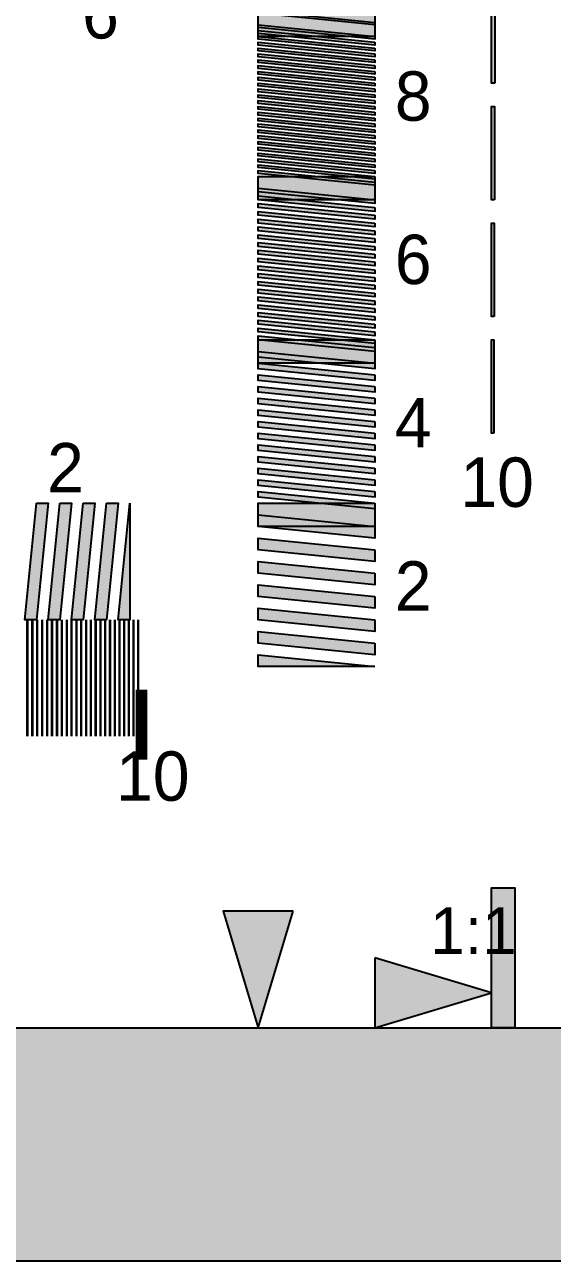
# Model space of a CAD drawing. Header units: millimetres. Extents: x 0 to 1582, y 0 to 984.
# Drawn here: x 1031.1 to 1211.9, y 24.3 to 448.3 of the extents above; entities that cross this region are included whole.
import ezdxf

# ---------------------------------------------------------------- set-up
doc = ezdxf.new("R2010")
doc.units = ezdxf.units.MM
for name, color, linetype in [('CENTER', 7, 'Continuous'), ('FRAME', 7, 'Continuous'), ('LABELS', 7, 'Continuous'), ('PERIPHERY', 7, 'Continuous')]:
    doc.layers.add(name, color=color, linetype=linetype)

msp = doc.modelspace()

# ---------------------------------------------------------------- hatches: boundary and pattern name
at = {"layer": 'CENTER', "true_color": 0x000000}
h = msp.add_hatch(color=7, dxfattribs=at)
h.dxf.hatch_style = 1
h.paths.add_polyline_path([(1192.28, 428.25), (1191.12, 428.25), (1191.12, 460.25), (1192.28, 460.25), (1192.28, 428.25)])
h = msp.add_hatch(color=7, dxfattribs=at)
h.dxf.hatch_style = 1
h.paths.add_polyline_path([(1192.12, 388.25), (1191.12, 388.25), (1191.12, 420.25), (1192.12, 420.25), (1192.12, 388.25)])
h = msp.add_hatch(color=7, dxfattribs=at)
h.dxf.hatch_style = 1
h.paths.add_polyline_path([(1192, 348.25), (1191.12, 348.25), (1191.12, 380.25), (1192, 380.25), (1192, 348.25)])
h = msp.add_hatch(color=7, dxfattribs=at)
h.dxf.hatch_style = 1
h.paths.add_polyline_path([(1191.92, 308.25), (1191.12, 308.25), (1191.12, 340.25), (1191.92, 340.25), (1191.92, 308.25)])
at = {"layer": 'FRAME', "true_color": 0x000000}
h = msp.add_hatch(color=7, dxfattribs=at)
h.dxf.hatch_style = 1
h.paths.add_polyline_path([(1199.12, 104.25), (1191.12, 104.25), (1191.12, 152.25), (1199.12, 152.25), (1199.12, 104.25)])
h = msp.add_hatch(color=7, dxfattribs=at)
h.dxf.hatch_style = 1
h.paths.add_polyline_path([(1123.12, 144.25), (1099.12, 144.25), (1111.12, 104.25), (1123.12, 144.25)])
h = msp.add_hatch(color=7, dxfattribs=at)
h.dxf.hatch_style = 1
h.paths.add_polyline_path([(1151.12, 128.25), (1151.12, 104.25), (1191.12, 116.25), (1151.12, 128.25)])
h = msp.add_hatch(color=7, dxfattribs=at)
h.dxf.hatch_style = 1
h.paths.add_polyline_path([(0, 104.25), (1582.24, 104.25), (1582.24, 24.25), (0, 24.25), (0, 104.25)])
at = {"layer": 'PERIPHERY', "true_color": 0x000000}
h = msp.add_hatch(color=7, dxfattribs=at)
h.dxf.hatch_style = 1
h.paths.add_polyline_path([(1151.12, 449.05), (1151.12, 448.25), (1111.12, 452.25), (1111.12, 453.05), (1151.12, 449.05)])
h = msp.add_hatch(color=7, dxfattribs=at)
h.dxf.hatch_style = 1
h.paths.add_polyline_path([(1151.12, 452.25), (1151.12, 444.25), (1111.12, 444.25), (1111.12, 452.25), (1151.12, 452.25)])
h = msp.add_hatch(color=7, dxfattribs=at)
h.dxf.hatch_style = 1
h.paths.add_polyline_path([(1151.12, 444.25), (1151.12, 443.25), (1111.12, 447.25), (1111.12, 448.25), (1151.12, 444.25)])
h = msp.add_hatch(color=7, dxfattribs=at)
h.dxf.hatch_style = 1
h.paths.add_polyline_path([(1151.12, 442.25), (1151.12, 441.25), (1111.12, 445.25), (1111.12, 446.25), (1151.12, 442.25)])
h = msp.add_hatch(color=7, dxfattribs=at)
h.dxf.hatch_style = 1
h.paths.add_polyline_path([(1151.12, 440.25), (1151.12, 439.25), (1111.12, 443.25), (1111.12, 444.25), (1151.12, 440.25)])
h = msp.add_hatch(color=7, dxfattribs=at)
h.dxf.hatch_style = 1
h.paths.add_polyline_path([(1151.12, 438.25), (1151.12, 437.25), (1111.12, 441.25), (1111.12, 442.25), (1151.12, 438.25)])
h = msp.add_hatch(color=7, dxfattribs=at)
h.dxf.hatch_style = 1
h.paths.add_polyline_path([(1151.12, 436.25), (1151.12, 435.25), (1111.12, 439.25), (1111.12, 440.25), (1151.12, 436.25)])
h = msp.add_hatch(color=7, dxfattribs=at)
h.dxf.hatch_style = 1
h.paths.add_polyline_path([(1151.12, 434.25), (1151.12, 433.25), (1111.12, 437.25), (1111.12, 438.25), (1151.12, 434.25)])
h = msp.add_hatch(color=7, dxfattribs=at)
h.dxf.hatch_style = 1
h.paths.add_polyline_path([(1151.12, 432.25), (1151.12, 431.25), (1111.12, 435.25), (1111.12, 436.25), (1151.12, 432.25)])
h = msp.add_hatch(color=7, dxfattribs=at)
h.dxf.hatch_style = 1
h.paths.add_polyline_path([(1151.12, 430.25), (1151.12, 429.25), (1111.12, 433.25), (1111.12, 434.25), (1151.12, 430.25)])
h = msp.add_hatch(color=7, dxfattribs=at)
h.dxf.hatch_style = 1
h.paths.add_polyline_path([(1151.12, 428.25), (1151.12, 427.25), (1111.12, 431.25), (1111.12, 432.25), (1151.12, 428.25)])
h = msp.add_hatch(color=7, dxfattribs=at)
h.dxf.hatch_style = 1
h.paths.add_polyline_path([(1151.12, 426.25), (1151.12, 425.25), (1111.12, 429.25), (1111.12, 430.25), (1151.12, 426.25)])
h = msp.add_hatch(color=7, dxfattribs=at)
h.dxf.hatch_style = 1
h.paths.add_polyline_path([(1151.12, 424.25), (1151.12, 423.25), (1111.12, 427.25), (1111.12, 428.25), (1151.12, 424.25)])
h = msp.add_hatch(color=7, dxfattribs=at)
h.dxf.hatch_style = 1
h.paths.add_polyline_path([(1151.12, 422.25), (1151.12, 421.25), (1111.12, 425.25), (1111.12, 426.25), (1151.12, 422.25)])
h = msp.add_hatch(color=7, dxfattribs=at)
h.dxf.hatch_style = 1
h.paths.add_polyline_path([(1151.12, 420.25), (1151.12, 419.25), (1111.12, 423.25), (1111.12, 424.25), (1151.12, 420.25)])
h = msp.add_hatch(color=7, dxfattribs=at)
h.dxf.hatch_style = 1
h.paths.add_polyline_path([(1151.12, 418.25), (1151.12, 417.25), (1111.12, 421.25), (1111.12, 422.25), (1151.12, 418.25)])
h = msp.add_hatch(color=7, dxfattribs=at)
h.dxf.hatch_style = 1
h.paths.add_polyline_path([(1151.12, 416.25), (1151.12, 415.25), (1111.12, 419.25), (1111.12, 420.25), (1151.12, 416.25)])
h = msp.add_hatch(color=7, dxfattribs=at)
h.dxf.hatch_style = 1
h.paths.add_polyline_path([(1151.12, 414.25), (1151.12, 413.25), (1111.12, 417.25), (1111.12, 418.25), (1151.12, 414.25)])
h = msp.add_hatch(color=7, dxfattribs=at)
h.dxf.hatch_style = 1
h.paths.add_polyline_path([(1151.12, 412.25), (1151.12, 411.25), (1111.12, 415.25), (1111.12, 416.25), (1151.12, 412.25)])
h = msp.add_hatch(color=7, dxfattribs=at)
h.dxf.hatch_style = 1
h.paths.add_polyline_path([(1151.12, 410.25), (1151.12, 409.25), (1111.12, 413.25), (1111.12, 414.25), (1151.12, 410.25)])
h = msp.add_hatch(color=7, dxfattribs=at)
h.dxf.hatch_style = 1
h.paths.add_polyline_path([(1151.12, 408.25), (1151.12, 407.25), (1111.12, 411.25), (1111.12, 412.25), (1151.12, 408.25)])
h = msp.add_hatch(color=7, dxfattribs=at)
h.dxf.hatch_style = 1
h.paths.add_polyline_path([(1151.12, 406.25), (1151.12, 405.25), (1111.12, 409.25), (1111.12, 410.25), (1151.12, 406.25)])
h = msp.add_hatch(color=7, dxfattribs=at)
h.dxf.hatch_style = 1
h.paths.add_polyline_path([(1151.12, 404.25), (1151.12, 403.25), (1111.12, 407.25), (1111.12, 408.25), (1151.12, 404.25)])
h = msp.add_hatch(color=7, dxfattribs=at)
h.dxf.hatch_style = 1
h.paths.add_polyline_path([(1151.12, 402.25), (1151.12, 401.25), (1111.12, 405.25), (1111.12, 406.25), (1151.12, 402.25)])
h = msp.add_hatch(color=7, dxfattribs=at)
h.dxf.hatch_style = 1
h.paths.add_polyline_path([(1151.12, 400.25), (1151.12, 399.25), (1111.12, 403.25), (1111.12, 404.25), (1151.12, 400.25)])
h = msp.add_hatch(color=7, dxfattribs=at)
h.dxf.hatch_style = 1
h.paths.add_polyline_path([(1151.12, 398.25), (1151.12, 397.25), (1111.12, 401.25), (1111.12, 402.25), (1151.12, 398.25)])
h = msp.add_hatch(color=7, dxfattribs=at)
h.dxf.hatch_style = 1
h.paths.add_polyline_path([(1151.12, 396.25), (1151.12, 395.25), (1111.12, 399.25), (1111.12, 400.25), (1151.12, 396.25)])
h = msp.add_hatch(color=7, dxfattribs=at)
h.dxf.hatch_style = 1
h.paths.add_polyline_path([(1151.12, 394.25), (1151.12, 393.25), (1111.12, 397.25), (1111.12, 398.25), (1151.12, 394.25)])
h = msp.add_hatch(color=7, dxfattribs=at)
h.dxf.hatch_style = 1
h.paths.add_polyline_path([(1151.12, 396.25), (1151.12, 388.25), (1111.12, 388.25), (1111.12, 396.25), (1151.12, 396.25)])
h = msp.add_hatch(color=7, dxfattribs=at)
h.dxf.hatch_style = 1
h.paths.add_polyline_path([(1151.12, 388.25), (1151.12, 386.92), (1111.12, 390.92), (1111.12, 392.25), (1151.12, 388.25)])
h = msp.add_hatch(color=7, dxfattribs=at)
h.dxf.hatch_style = 1
h.paths.add_polyline_path([(1151.12, 385.58), (1151.12, 384.25), (1111.12, 388.25), (1111.12, 389.58), (1151.12, 385.58)])
h = msp.add_hatch(color=7, dxfattribs=at)
h.dxf.hatch_style = 1
h.paths.add_polyline_path([(1151.12, 382.92), (1151.12, 381.58), (1111.12, 385.58), (1111.12, 386.92), (1151.12, 382.92)])
h = msp.add_hatch(color=7, dxfattribs=at)
h.dxf.hatch_style = 1
h.paths.add_polyline_path([(1151.12, 380.25), (1151.12, 378.92), (1111.12, 382.92), (1111.12, 384.25), (1151.12, 380.25)])
h = msp.add_hatch(color=7, dxfattribs=at)
h.dxf.hatch_style = 1
h.paths.add_polyline_path([(1151.12, 377.59), (1151.12, 376.25), (1111.12, 380.25), (1111.12, 381.58), (1151.12, 377.59)])
h = msp.add_hatch(color=7, dxfattribs=at)
h.dxf.hatch_style = 1
h.paths.add_polyline_path([(1151.12, 374.92), (1151.12, 373.58), (1111.12, 377.59), (1111.12, 378.92), (1151.12, 374.92)])
h = msp.add_hatch(color=7, dxfattribs=at)
h.dxf.hatch_style = 1
h.paths.add_polyline_path([(1151.12, 372.25), (1151.12, 370.92), (1111.12, 374.92), (1111.12, 376.25), (1151.12, 372.25)])
h = msp.add_hatch(color=7, dxfattribs=at)
h.dxf.hatch_style = 1
h.paths.add_polyline_path([(1151.12, 369.59), (1151.12, 368.25), (1111.12, 372.25), (1111.12, 373.59), (1151.12, 369.59)])
h = msp.add_hatch(color=7, dxfattribs=at)
h.dxf.hatch_style = 1
h.paths.add_polyline_path([(1151.12, 366.92), (1151.12, 365.59), (1111.12, 369.59), (1111.12, 370.92), (1151.12, 366.92)])
h = msp.add_hatch(color=7, dxfattribs=at)
h.dxf.hatch_style = 1
h.paths.add_polyline_path([(1151.12, 364.25), (1151.12, 362.92), (1111.12, 366.92), (1111.12, 368.25), (1151.12, 364.25)])
h = msp.add_hatch(color=7, dxfattribs=at)
h.dxf.hatch_style = 1
h.paths.add_polyline_path([(1151.12, 361.59), (1151.12, 360.25), (1111.12, 364.25), (1111.12, 365.59), (1151.12, 361.59)])
h = msp.add_hatch(color=7, dxfattribs=at)
h.dxf.hatch_style = 1
h.paths.add_polyline_path([(1151.12, 358.92), (1151.12, 357.59), (1111.12, 361.59), (1111.12, 362.92), (1151.12, 358.92)])
h = msp.add_hatch(color=7, dxfattribs=at)
h.dxf.hatch_style = 1
h.paths.add_polyline_path([(1151.12, 356.25), (1151.12, 354.92), (1111.12, 358.92), (1111.12, 360.25), (1151.12, 356.25)])
h = msp.add_hatch(color=7, dxfattribs=at)
h.dxf.hatch_style = 1
h.paths.add_polyline_path([(1151.12, 353.59), (1151.12, 352.25), (1111.12, 356.25), (1111.12, 357.59), (1151.12, 353.59)])
h = msp.add_hatch(color=7, dxfattribs=at)
h.dxf.hatch_style = 1
h.paths.add_polyline_path([(1151.12, 350.92), (1151.12, 349.59), (1111.12, 353.59), (1111.12, 354.92), (1151.12, 350.92)])
h = msp.add_hatch(color=7, dxfattribs=at)
h.dxf.hatch_style = 1
h.paths.add_polyline_path([(1151.12, 348.25), (1151.12, 346.92), (1111.12, 350.92), (1111.12, 352.25), (1151.12, 348.25)])
h = msp.add_hatch(color=7, dxfattribs=at)
h.dxf.hatch_style = 1
h.paths.add_polyline_path([(1151.12, 345.59), (1151.12, 344.25), (1111.12, 348.26), (1111.12, 349.59), (1151.12, 345.59)])
h = msp.add_hatch(color=7, dxfattribs=at)
h.dxf.hatch_style = 1
h.paths.add_polyline_path([(1151.12, 342.92), (1151.12, 341.59), (1111.12, 345.59), (1111.12, 346.92), (1151.12, 342.92)])
h = msp.add_hatch(color=7, dxfattribs=at)
h.dxf.hatch_style = 1
h.paths.add_polyline_path([(1151.12, 340.25), (1151.12, 338.92), (1111.12, 342.92), (1111.12, 344.25), (1151.12, 340.25)])
h = msp.add_hatch(color=7, dxfattribs=at)
h.dxf.hatch_style = 1
h.paths.add_polyline_path([(1151.12, 337.59), (1151.12, 336.26), (1111.12, 340.26), (1111.12, 341.59), (1151.12, 337.59)])
h = msp.add_hatch(color=7, dxfattribs=at)
h.dxf.hatch_style = 1
h.paths.add_polyline_path([(1151.12, 340.25), (1151.12, 332.25), (1111.12, 332.25), (1111.12, 340.25), (1151.12, 340.25)])
h = msp.add_hatch(color=7, dxfattribs=at)
h.dxf.hatch_style = 1
h.paths.add_polyline_path([(1151.12, 332.25), (1151.12, 330.25), (1111.12, 334.25), (1111.12, 336.25), (1151.12, 332.25)])
h = msp.add_hatch(color=7, dxfattribs=at)
h.dxf.hatch_style = 1
h.paths.add_polyline_path([(1151.12, 328.25), (1151.12, 326.25), (1111.12, 330.25), (1111.12, 332.25), (1151.12, 328.25)])
h = msp.add_hatch(color=7, dxfattribs=at)
h.dxf.hatch_style = 1
h.paths.add_polyline_path([(1151.12, 324.25), (1151.12, 322.25), (1111.12, 326.25), (1111.12, 328.25), (1151.12, 324.25)])
h = msp.add_hatch(color=7, dxfattribs=at)
h.dxf.hatch_style = 1
h.paths.add_polyline_path([(1151.12, 320.25), (1151.12, 318.25), (1111.12, 322.25), (1111.12, 324.25), (1151.12, 320.25)])
h = msp.add_hatch(color=7, dxfattribs=at)
h.dxf.hatch_style = 1
h.paths.add_polyline_path([(1151.12, 316.25), (1151.12, 314.25), (1111.12, 318.25), (1111.12, 320.25), (1151.12, 316.25)])
h = msp.add_hatch(color=7, dxfattribs=at)
h.dxf.hatch_style = 1
h.paths.add_polyline_path([(1151.12, 312.25), (1151.12, 310.25), (1111.12, 314.25), (1111.12, 316.25), (1151.12, 312.25)])
h = msp.add_hatch(color=7, dxfattribs=at)
h.dxf.hatch_style = 1
h.paths.add_polyline_path([(1151.12, 308.25), (1151.12, 306.25), (1111.12, 310.25), (1111.12, 312.25), (1151.12, 308.25)])
h = msp.add_hatch(color=7, dxfattribs=at)
h.dxf.hatch_style = 1
h.paths.add_polyline_path([(1151.12, 304.25), (1151.12, 302.25), (1111.12, 306.25), (1111.12, 308.25), (1151.12, 304.25)])
h = msp.add_hatch(color=7, dxfattribs=at)
h.dxf.hatch_style = 1
h.paths.add_polyline_path([(1151.12, 300.25), (1151.12, 298.25), (1111.12, 302.25), (1111.12, 304.25), (1151.12, 300.25)])
h = msp.add_hatch(color=7, dxfattribs=at)
h.dxf.hatch_style = 1
h.paths.add_polyline_path([(1151.12, 296.25), (1151.12, 294.25), (1111.12, 298.25), (1111.12, 300.25), (1151.12, 296.25)])
h = msp.add_hatch(color=7, dxfattribs=at)
h.dxf.hatch_style = 1
h.paths.add_polyline_path([(1151.12, 292.25), (1151.12, 290.25), (1111.12, 294.25), (1111.12, 296.25), (1151.12, 292.25)])
h = msp.add_hatch(color=7, dxfattribs=at)
h.dxf.hatch_style = 1
h.paths.add_polyline_path([(1151.12, 288.25), (1151.12, 286.25), (1111.12, 290.25), (1111.12, 292.25), (1151.12, 288.25)])
h = msp.add_hatch(color=7, dxfattribs=at)
h.dxf.hatch_style = 1
h.paths.add_polyline_path([(1035.12, 284.25), (1039.12, 284.25), (1035.12, 244.25), (1031.12, 244.25), (1035.12, 284.25)])
h = msp.add_hatch(color=7, dxfattribs=at)
h.dxf.hatch_style = 1
h.paths.add_polyline_path([(1043.12, 284.25), (1047.12, 284.25), (1043.12, 244.25), (1039.12, 244.25), (1043.12, 284.25)])
h = msp.add_hatch(color=7, dxfattribs=at)
h.dxf.hatch_style = 1
h.paths.add_polyline_path([(1051.12, 284.25), (1055.12, 284.25), (1051.12, 244.25), (1047.12, 244.25), (1051.12, 284.25)])
h = msp.add_hatch(color=7, dxfattribs=at)
h.dxf.hatch_style = 1
h.paths.add_polyline_path([(1059.12, 284.25), (1063.12, 284.25), (1059.12, 244.25), (1055.12, 244.25), (1059.12, 284.25)])
h = msp.add_hatch(color=7, dxfattribs=at)
h.dxf.hatch_style = 1
h.paths.add_polyline_path([(1067.12, 284.25), (1067.12, 244.25), (1063.12, 244.25), (1067.12, 284.25)])
h = msp.add_hatch(color=7, dxfattribs=at)
h.dxf.hatch_style = 1
h.paths.add_polyline_path([(1151.12, 284.25), (1151.12, 282.25), (1111.12, 286.25), (1111.12, 288.25), (1151.12, 284.25)])
h = msp.add_hatch(color=7, dxfattribs=at)
h.dxf.hatch_style = 1
h.paths.add_polyline_path([(1151.12, 284.25), (1151.12, 276.25), (1111.12, 276.25), (1111.12, 284.25), (1151.12, 284.25)])
h = msp.add_hatch(color=7, dxfattribs=at)
h.dxf.hatch_style = 1
h.paths.add_polyline_path([(1151.12, 276.25), (1151.12, 272.25), (1111.12, 276.25), (1111.12, 280.25), (1151.12, 276.25)])
h = msp.add_hatch(color=7, dxfattribs=at)
h.dxf.hatch_style = 1
h.paths.add_polyline_path([(1151.12, 268.25), (1151.12, 264.25), (1111.12, 268.25), (1111.12, 272.25), (1151.12, 268.25)])
h = msp.add_hatch(color=7, dxfattribs=at)
h.dxf.hatch_style = 1
h.paths.add_polyline_path([(1151.12, 260.25), (1151.12, 256.25), (1111.12, 260.25), (1111.12, 264.25), (1151.12, 260.25)])
h = msp.add_hatch(color=7, dxfattribs=at)
h.dxf.hatch_style = 1
h.paths.add_polyline_path([(1151.12, 252.25), (1151.12, 248.25), (1111.12, 252.25), (1111.12, 256.25), (1151.12, 252.25)])
h = msp.add_hatch(color=7, dxfattribs=at)
h.dxf.hatch_style = 1
h.paths.add_polyline_path([(1151.12, 244.25), (1151.12, 240.25), (1111.12, 244.25), (1111.12, 248.25), (1151.12, 244.25)])
h = msp.add_hatch(color=7, dxfattribs=at)
h.dxf.hatch_style = 1
h.paths.add_polyline_path([(1151.12, 236.25), (1151.12, 232.25), (1111.12, 236.25), (1111.12, 240.25), (1151.12, 236.25)])
h = msp.add_hatch(color=7, dxfattribs=at)
h.dxf.hatch_style = 1
h.paths.add_polyline_path([(1151.12, 228.25), (1111.12, 228.25), (1111.12, 232.25), (1151.12, 228.25)])

# ---------------------------------------------------------------- linework, layer by layer
at = {"layer": 'CENTER', "color": 250}
for points in [[(1192.28, 428.25), (1191.12, 428.25), (1191.12, 460.25), (1192.28, 460.25), (1192.28, 428.25)], [(1192.12, 388.25), (1191.12, 388.25), (1191.12, 420.25), (1192.12, 420.25), (1192.12, 388.25)], [(1192, 348.25), (1191.12, 348.25), (1191.12, 380.25), (1192, 380.25), (1192, 348.25)], [(1191.92, 308.25), (1191.12, 308.25), (1191.12, 340.25), (1191.92, 340.25), (1191.92, 308.25)]]:
    msp.add_lwpolyline(points, close=True, dxfattribs=at)
at = {"layer": 'CENTER', "color": 250, "true_color": 0x000000}
for points in [[(1192.28, 428.25), (1192.28, 460.25), (1191.12, 460.25)], [(1191.12, 460.25), (1191.12, 428.25), (1192.28, 428.25)], [(1192.12, 388.25), (1192.12, 420.25), (1191.12, 420.25)], [(1191.12, 420.25), (1191.12, 388.25), (1192.12, 388.25)], [(1192, 348.25), (1192, 380.25), (1191.12, 380.25)], [(1191.12, 380.25), (1191.12, 348.25), (1192, 348.25)], [(1191.92, 308.25), (1191.92, 340.25), (1191.12, 340.25)], [(1191.12, 340.25), (1191.12, 308.25), (1191.92, 308.25)]]:
    msp.add_solid(points, dxfattribs=at)
at = {"layer": 'FRAME', "color": 250}
for points in [[(1199.12, 104.25), (1191.12, 104.25), (1191.12, 152.25), (1199.12, 152.25), (1199.12, 104.25)], [(1123.12, 144.25), (1099.12, 144.25), (1111.12, 104.25), (1123.12, 144.25)], [(1151.12, 128.25), (1151.12, 104.25), (1191.12, 116.25), (1151.12, 128.25)], [(0, 104.25), (1582.24, 104.25), (1582.24, 24.25), (0, 24.25), (0, 104.25)]]:
    msp.add_lwpolyline(points, close=True, dxfattribs=at)
at = {"layer": 'FRAME', "color": 250, "true_color": 0x000000}
for points in [[(1199.12, 104.25), (1199.12, 152.25), (1191.12, 152.25)], [(1191.12, 152.25), (1191.12, 104.25), (1199.12, 104.25)], [(1123.12, 144.25), (1099.12, 144.25), (1111.12, 104.25)], [(1151.12, 128.25), (1151.12, 104.25), (1191.12, 116.25)], [(0, 104.25), (0, 24.25), (1582.24, 24.25)], [(1582.24, 24.25), (1582.24, 104.25), (0, 104.25)]]:
    msp.add_solid(points, dxfattribs=at)
at = {"layer": 'PERIPHERY', "color": 250}
for points in [[(1151.12, 449.05), (1151.12, 448.25), (1111.12, 452.25), (1111.12, 453.05), (1151.12, 449.05)], [(1151.12, 452.25), (1151.12, 444.25), (1111.12, 444.25), (1111.12, 452.25), (1151.12, 452.25)], [(1151.12, 444.25), (1151.12, 443.25), (1111.12, 447.25), (1111.12, 448.25), (1151.12, 444.25)], [(1151.12, 442.25), (1151.12, 441.25), (1111.12, 445.25), (1111.12, 446.25), (1151.12, 442.25)], [(1151.12, 440.25), (1151.12, 439.25), (1111.12, 443.25), (1111.12, 444.25), (1151.12, 440.25)], [(1151.12, 438.25), (1151.12, 437.25), (1111.12, 441.25), (1111.12, 442.25), (1151.12, 438.25)], [(1151.12, 436.25), (1151.12, 435.25), (1111.12, 439.25), (1111.12, 440.25), (1151.12, 436.25)], [(1151.12, 434.25), (1151.12, 433.25), (1111.12, 437.25), (1111.12, 438.25), (1151.12, 434.25)], [(1151.12, 432.25), (1151.12, 431.25), (1111.12, 435.25), (1111.12, 436.25), (1151.12, 432.25)], [(1151.12, 430.25), (1151.12, 429.25), (1111.12, 433.25), (1111.12, 434.25), (1151.12, 430.25)], [(1151.12, 428.25), (1151.12, 427.25), (1111.12, 431.25), (1111.12, 432.25), (1151.12, 428.25)], [(1151.12, 426.25), (1151.12, 425.25), (1111.12, 429.25), (1111.12, 430.25), (1151.12, 426.25)], [(1151.12, 424.25), (1151.12, 423.25), (1111.12, 427.25), (1111.12, 428.25), (1151.12, 424.25)], [(1151.12, 422.25), (1151.12, 421.25), (1111.12, 425.25), (1111.12, 426.25), (1151.12, 422.25)], [(1151.12, 420.25), (1151.12, 419.25), (1111.12, 423.25), (1111.12, 424.25), (1151.12, 420.25)], [(1151.12, 418.25), (1151.12, 417.25), (1111.12, 421.25), (1111.12, 422.25), (1151.12, 418.25)], [(1151.12, 416.25), (1151.12, 415.25), (1111.12, 419.25), (1111.12, 420.25), (1151.12, 416.25)], [(1151.12, 414.25), (1151.12, 413.25), (1111.12, 417.25), (1111.12, 418.25), (1151.12, 414.25)], [(1151.12, 412.25), (1151.12, 411.25), (1111.12, 415.25), (1111.12, 416.25), (1151.12, 412.25)], [(1151.12, 410.25), (1151.12, 409.25), (1111.12, 413.25), (1111.12, 414.25), (1151.12, 410.25)], [(1151.12, 408.25), (1151.12, 407.25), (1111.12, 411.25), (1111.12, 412.25), (1151.12, 408.25)], [(1151.12, 406.25), (1151.12, 405.25), (1111.12, 409.25), (1111.12, 410.25), (1151.12, 406.25)], [(1151.12, 404.25), (1151.12, 403.25), (1111.12, 407.25), (1111.12, 408.25), (1151.12, 404.25)], [(1151.12, 402.25), (1151.12, 401.25), (1111.12, 405.25), (1111.12, 406.25), (1151.12, 402.25)], [(1151.12, 400.25), (1151.12, 399.25), (1111.12, 403.25), (1111.12, 404.25), (1151.12, 400.25)], [(1151.12, 398.25), (1151.12, 397.25), (1111.12, 401.25), (1111.12, 402.25), (1151.12, 398.25)], [(1151.12, 396.25), (1151.12, 395.25), (1111.12, 399.25), (1111.12, 400.25), (1151.12, 396.25)], [(1151.12, 394.25), (1151.12, 393.25), (1111.12, 397.25), (1111.12, 398.25), (1151.12, 394.25)], [(1151.12, 396.25), (1151.12, 388.25), (1111.12, 388.25), (1111.12, 396.25), (1151.12, 396.25)], [(1151.12, 388.25), (1151.12, 386.92), (1111.12, 390.92), (1111.12, 392.25), (1151.12, 388.25)], [(1151.12, 385.58), (1151.12, 384.25), (1111.12, 388.25), (1111.12, 389.58), (1151.12, 385.58)], [(1151.12, 382.92), (1151.12, 381.58), (1111.12, 385.58), (1111.12, 386.92), (1151.12, 382.92)], [(1151.12, 380.25), (1151.12, 378.92), (1111.12, 382.92), (1111.12, 384.25), (1151.12, 380.25)], [(1151.12, 377.59), (1151.12, 376.25), (1111.12, 380.25), (1111.12, 381.58), (1151.12, 377.59)], [(1151.12, 374.92), (1151.12, 373.58), (1111.12, 377.59), (1111.12, 378.92), (1151.12, 374.92)], [(1151.12, 372.25), (1151.12, 370.92), (1111.12, 374.92), (1111.12, 376.25), (1151.12, 372.25)], [(1151.12, 369.59), (1151.12, 368.25), (1111.12, 372.25), (1111.12, 373.59), (1151.12, 369.59)], [(1151.12, 366.92), (1151.12, 365.59), (1111.12, 369.59), (1111.12, 370.92), (1151.12, 366.92)], [(1151.12, 364.25), (1151.12, 362.92), (1111.12, 366.92), (1111.12, 368.25), (1151.12, 364.25)], [(1151.12, 361.59), (1151.12, 360.25), (1111.12, 364.25), (1111.12, 365.59), (1151.12, 361.59)], [(1151.12, 358.92), (1151.12, 357.59), (1111.12, 361.59), (1111.12, 362.92), (1151.12, 358.92)], [(1151.12, 356.25), (1151.12, 354.92), (1111.12, 358.92), (1111.12, 360.25), (1151.12, 356.25)], [(1151.12, 353.59), (1151.12, 352.25), (1111.12, 356.25), (1111.12, 357.59), (1151.12, 353.59)], [(1151.12, 350.92), (1151.12, 349.59), (1111.12, 353.59), (1111.12, 354.92), (1151.12, 350.92)], [(1151.12, 348.25), (1151.12, 346.92), (1111.12, 350.92), (1111.12, 352.25), (1151.12, 348.25)], [(1151.12, 345.59), (1151.12, 344.25), (1111.12, 348.26), (1111.12, 349.59), (1151.12, 345.59)], [(1151.12, 342.92), (1151.12, 341.59), (1111.12, 345.59), (1111.12, 346.92), (1151.12, 342.92)], [(1151.12, 340.25), (1151.12, 338.92), (1111.12, 342.92), (1111.12, 344.25), (1151.12, 340.25)], [(1151.12, 337.59), (1151.12, 336.26), (1111.12, 340.26), (1111.12, 341.59), (1151.12, 337.59)], [(1151.12, 340.25), (1151.12, 332.25), (1111.12, 332.25), (1111.12, 340.25), (1151.12, 340.25)], [(1151.12, 332.25), (1151.12, 330.25), (1111.12, 334.25), (1111.12, 336.25), (1151.12, 332.25)], [(1151.12, 328.25), (1151.12, 326.25), (1111.12, 330.25), (1111.12, 332.25), (1151.12, 328.25)], [(1151.12, 324.25), (1151.12, 322.25), (1111.12, 326.25), (1111.12, 328.25), (1151.12, 324.25)], [(1151.12, 320.25), (1151.12, 318.25), (1111.12, 322.25), (1111.12, 324.25), (1151.12, 320.25)], [(1151.12, 316.25), (1151.12, 314.25), (1111.12, 318.25), (1111.12, 320.25), (1151.12, 316.25)], [(1151.12, 312.25), (1151.12, 310.25), (1111.12, 314.25), (1111.12, 316.25), (1151.12, 312.25)], [(1151.12, 308.25), (1151.12, 306.25), (1111.12, 310.25), (1111.12, 312.25), (1151.12, 308.25)], [(1151.12, 304.25), (1151.12, 302.25), (1111.12, 306.25), (1111.12, 308.25), (1151.12, 304.25)], [(1151.12, 300.25), (1151.12, 298.25), (1111.12, 302.25), (1111.12, 304.25), (1151.12, 300.25)], [(1151.12, 296.25), (1151.12, 294.25), (1111.12, 298.25), (1111.12, 300.25), (1151.12, 296.25)], [(1151.12, 292.25), (1151.12, 290.25), (1111.12, 294.25), (1111.12, 296.25), (1151.12, 292.25)], [(1151.12, 288.25), (1151.12, 286.25), (1111.12, 290.25), (1111.12, 292.25), (1151.12, 288.25)], [(1035.12, 284.25), (1039.12, 284.25), (1035.12, 244.25), (1031.12, 244.25), (1035.12, 284.25)], [(1043.12, 284.25), (1047.12, 284.25), (1043.12, 244.25), (1039.12, 244.25), (1043.12, 284.25)], [(1051.12, 284.25), (1055.12, 284.25), (1051.12, 244.25), (1047.12, 244.25), (1051.12, 284.25)], [(1059.12, 284.25), (1063.12, 284.25), (1059.12, 244.25), (1055.12, 244.25), (1059.12, 284.25)], [(1067.12, 284.25), (1067.12, 244.25), (1063.12, 244.25), (1067.12, 284.25)], [(1151.12, 284.25), (1151.12, 282.25), (1111.12, 286.25), (1111.12, 288.25), (1151.12, 284.25)], [(1151.12, 284.25), (1151.12, 276.25), (1111.12, 276.25), (1111.12, 284.25), (1151.12, 284.25)], [(1151.12, 276.25), (1151.12, 272.25), (1111.12, 276.25), (1111.12, 280.25), (1151.12, 276.25)], [(1151.12, 268.25), (1151.12, 264.25), (1111.12, 268.25), (1111.12, 272.25), (1151.12, 268.25)], [(1151.12, 260.25), (1151.12, 256.25), (1111.12, 260.25), (1111.12, 264.25), (1151.12, 260.25)], [(1151.12, 252.25), (1151.12, 248.25), (1111.12, 252.25), (1111.12, 256.25), (1151.12, 252.25)], [(1151.12, 244.25), (1151.12, 240.25), (1111.12, 244.25), (1111.12, 248.25), (1151.12, 244.25)], [(1151.12, 236.25), (1151.12, 232.25), (1111.12, 236.25), (1111.12, 240.25), (1151.12, 236.25)], [(1151.12, 228.25), (1111.12, 228.25), (1111.12, 232.25), (1151.12, 228.25)]]:
    msp.add_lwpolyline(points, close=True, dxfattribs=at)
at = {"layer": 'PERIPHERY', "color": 250, "lineweight": 35}
for points, const_width in [([(1032, 244.25), (1032, 204.25)], 0.854), ([(1033.7, 244.25), (1033.7, 204.25)], 0.852), ([(1035.41, 244.25), (1035.41, 204.25)], 0.849), ([(1037.1, 244.25), (1037.1, 204.25)], 0.847), ([(1038.79, 244.25), (1038.79, 204.25)], 0.844), ([(1040.48, 244.25), (1040.48, 204.25)], 0.842), ([(1042.16, 244.25), (1042.16, 204.25)], 0.84), ([(1043.84, 244.25), (1043.84, 204.25)], 0.837), ([(1045.51, 244.25), (1045.51, 204.25)], 0.835), ([(1047.18, 244.25), (1047.18, 204.25)], 0.833), ([(1048.84, 244.25), (1048.84, 204.25)], 0.83), ([(1050.5, 244.25), (1050.5, 204.25)], 0.828), ([(1052.15, 244.25), (1052.15, 204.25)], 0.826), ([(1053.8, 244.25), (1053.8, 204.25)], 0.824), ([(1055.44, 244.25), (1055.44, 204.25)], 0.821), ([(1057.08, 244.25), (1057.08, 204.25)], 0.819), ([(1058.72, 244.25), (1058.72, 204.25)], 0.817), ([(1060.35, 244.25), (1060.35, 204.25)], 0.815), ([(1061.98, 244.25), (1061.98, 204.25)], 0.813), ([(1063.6, 244.25), (1063.6, 204.25)], 0.81), ([(1065.22, 244.25), (1065.22, 204.25)], 0.808), ([(1066.84, 244.25), (1066.84, 204.25)], 0.806), ([(1068.45, 244.25), (1068.45, 204.25)], 0.804), ([(1070.05, 244.25), (1070.05, 204.25)], 0.802), ([(1071.12, 220.25), (1071.12, 196.25)], 4)]:
    msp.add_lwpolyline(points, dxfattribs=dict(at, const_width=const_width))
at = {"layer": 'PERIPHERY', "color": 250, "true_color": 0x000000}
for points in [[(1151.12, 452.25), (1111.12, 452.25), (1111.12, 444.25)], [(1111.12, 444.25), (1151.12, 444.25), (1151.12, 452.25)], [(1111.12, 452.25), (1151.12, 448.25), (1151.12, 449.05)], [(1151.12, 444.25), (1111.12, 448.25), (1111.12, 447.25)], [(1111.12, 447.25), (1151.12, 443.25), (1151.12, 444.25)], [(1151.12, 442.25), (1111.12, 446.25), (1111.12, 445.25)], [(1111.12, 445.25), (1151.12, 441.25), (1151.12, 442.25)], [(1151.12, 440.25), (1111.12, 444.25), (1111.12, 443.25)], [(1111.12, 443.25), (1151.12, 439.25), (1151.12, 440.25)], [(1151.12, 438.25), (1111.12, 442.25), (1111.12, 441.25)], [(1111.12, 441.25), (1151.12, 437.25), (1151.12, 438.25)], [(1151.12, 436.25), (1111.12, 440.25), (1111.12, 439.25)], [(1111.12, 439.25), (1151.12, 435.25), (1151.12, 436.25)], [(1151.12, 434.25), (1111.12, 438.25), (1111.12, 437.25)], [(1111.12, 437.25), (1151.12, 433.25), (1151.12, 434.25)], [(1151.12, 432.25), (1111.12, 436.25), (1111.12, 435.25)], [(1111.12, 435.25), (1151.12, 431.25), (1151.12, 432.25)], [(1151.12, 430.25), (1111.12, 434.25), (1111.12, 433.25)], [(1111.12, 433.25), (1151.12, 429.25), (1151.12, 430.25)], [(1151.12, 428.25), (1111.12, 432.25), (1111.12, 431.25)], [(1111.12, 431.25), (1151.12, 427.25), (1151.12, 428.25)], [(1151.12, 426.25), (1111.12, 430.25), (1111.12, 429.25)], [(1111.12, 429.25), (1151.12, 425.25), (1151.12, 426.25)], [(1151.12, 424.25), (1111.12, 428.25), (1111.12, 427.25)], [(1111.12, 427.25), (1151.12, 423.25), (1151.12, 424.25)], [(1151.12, 422.25), (1111.12, 426.25), (1111.12, 425.25)], [(1111.12, 425.25), (1151.12, 421.25), (1151.12, 422.25)], [(1151.12, 420.25), (1111.12, 424.25), (1111.12, 423.25)], [(1111.12, 423.25), (1151.12, 419.25), (1151.12, 420.25)], [(1151.12, 418.25), (1111.12, 422.25), (1111.12, 421.25)], [(1111.12, 421.25), (1151.12, 417.25), (1151.12, 418.25)], [(1151.12, 416.25), (1111.12, 420.25), (1111.12, 419.25)], [(1111.12, 419.25), (1151.12, 415.25), (1151.12, 416.25)], [(1151.12, 414.25), (1111.12, 418.25), (1111.12, 417.25)], [(1111.12, 417.25), (1151.12, 413.25), (1151.12, 414.25)], [(1151.12, 412.25), (1111.12, 416.25), (1111.12, 415.25)], [(1111.12, 415.25), (1151.12, 411.25), (1151.12, 412.25)], [(1151.12, 410.25), (1111.12, 414.25), (1111.12, 413.25)], [(1111.12, 413.25), (1151.12, 409.25), (1151.12, 410.25)], [(1151.12, 408.25), (1111.12, 412.25), (1111.12, 411.25)], [(1111.12, 411.25), (1151.12, 407.25), (1151.12, 408.25)], [(1151.12, 406.25), (1111.12, 410.25), (1111.12, 409.25)], [(1111.12, 409.25), (1151.12, 405.25), (1151.12, 406.25)], [(1151.12, 404.25), (1111.12, 408.25), (1111.12, 407.25)], [(1111.12, 407.25), (1151.12, 403.25), (1151.12, 404.25)], [(1151.12, 402.25), (1111.12, 406.25), (1111.12, 405.25)], [(1111.12, 405.25), (1151.12, 401.25), (1151.12, 402.25)], [(1151.12, 400.25), (1111.12, 404.25), (1111.12, 403.25)], [(1111.12, 403.25), (1151.12, 399.25), (1151.12, 400.25)], [(1151.12, 398.25), (1111.12, 402.25), (1111.12, 401.25)], [(1111.12, 401.25), (1151.12, 397.25), (1151.12, 398.25)], [(1151.12, 396.25), (1111.12, 400.25), (1111.12, 399.25)], [(1111.12, 399.25), (1151.12, 395.25), (1151.12, 396.25)], [(1151.12, 394.25), (1111.12, 398.25), (1111.12, 397.25)], [(1111.12, 397.25), (1151.12, 393.25), (1151.12, 394.25)], [(1151.12, 396.25), (1111.12, 396.25), (1111.12, 388.25)], [(1111.12, 388.25), (1151.12, 388.25), (1151.12, 396.25)], [(1151.12, 388.25), (1111.12, 392.25), (1111.12, 390.92)], [(1111.12, 390.92), (1151.12, 386.92), (1151.12, 388.25)], [(1151.12, 385.58), (1111.12, 389.58), (1111.12, 388.25)], [(1111.12, 388.25), (1151.12, 384.25), (1151.12, 385.58)], [(1151.12, 382.92), (1111.12, 386.92), (1111.12, 385.58)], [(1111.12, 385.58), (1151.12, 381.58), (1151.12, 382.92)], [(1151.12, 380.25), (1111.12, 384.25), (1111.12, 382.92)], [(1111.12, 382.92), (1151.12, 378.92), (1151.12, 380.25)], [(1151.12, 377.59), (1111.12, 381.58), (1111.12, 380.25)], [(1111.12, 380.25), (1151.12, 376.25), (1151.12, 377.59)], [(1151.12, 374.92), (1111.12, 378.92), (1111.12, 377.59)], [(1111.12, 377.59), (1151.12, 373.58), (1151.12, 374.92)], [(1151.12, 372.25), (1111.12, 376.25), (1111.12, 374.92)], [(1111.12, 374.92), (1151.12, 370.92), (1151.12, 372.25)], [(1151.12, 369.59), (1111.12, 373.59), (1111.12, 372.25)], [(1111.12, 372.25), (1151.12, 368.25), (1151.12, 369.59)], [(1151.12, 366.92), (1111.12, 370.92), (1111.12, 369.59)], [(1111.12, 369.59), (1151.12, 365.59), (1151.12, 366.92)], [(1151.12, 364.25), (1111.12, 368.25), (1111.12, 366.92)], [(1111.12, 366.92), (1151.12, 362.92), (1151.12, 364.25)], [(1151.12, 361.59), (1111.12, 365.59), (1111.12, 364.25)], [(1111.12, 364.25), (1151.12, 360.25), (1151.12, 361.59)], [(1151.12, 358.92), (1111.12, 362.92), (1111.12, 361.59)], [(1111.12, 361.59), (1151.12, 357.59), (1151.12, 358.92)], [(1151.12, 356.25), (1111.12, 360.25), (1111.12, 358.92)], [(1111.12, 358.92), (1151.12, 354.92), (1151.12, 356.25)], [(1151.12, 353.59), (1111.12, 357.59), (1111.12, 356.25)], [(1111.12, 356.25), (1151.12, 352.25), (1151.12, 353.59)], [(1151.12, 350.92), (1111.12, 354.92), (1111.12, 353.59)], [(1111.12, 353.59), (1151.12, 349.59), (1151.12, 350.92)], [(1151.12, 348.25), (1111.12, 352.25), (1111.12, 350.92)], [(1111.12, 350.92), (1151.12, 346.92), (1151.12, 348.25)], [(1151.12, 345.59), (1111.12, 349.59), (1111.12, 348.26)], [(1111.12, 348.26), (1151.12, 344.25), (1151.12, 345.59)], [(1151.12, 342.92), (1111.12, 346.92), (1111.12, 345.59)], [(1111.12, 345.59), (1151.12, 341.59), (1151.12, 342.92)], [(1151.12, 340.25), (1111.12, 344.25), (1111.12, 342.92)], [(1111.12, 342.92), (1151.12, 338.92), (1151.12, 340.25)], [(1151.12, 337.59), (1111.12, 341.59), (1111.12, 340.26)], [(1111.12, 340.26), (1151.12, 336.26), (1151.12, 337.59)], [(1151.12, 340.25), (1111.12, 340.25), (1111.12, 332.25)], [(1111.12, 332.25), (1151.12, 332.25), (1151.12, 340.25)], [(1151.12, 332.25), (1111.12, 336.25), (1111.12, 334.25)], [(1111.12, 334.25), (1151.12, 330.25), (1151.12, 332.25)], [(1151.12, 328.25), (1111.12, 332.25), (1111.12, 330.25)], [(1111.12, 330.25), (1151.12, 326.25), (1151.12, 328.25)], [(1151.12, 324.25), (1111.12, 328.25), (1111.12, 326.25)], [(1111.12, 326.25), (1151.12, 322.25), (1151.12, 324.25)], [(1151.12, 320.25), (1111.12, 324.25), (1111.12, 322.25)], [(1111.12, 322.25), (1151.12, 318.25), (1151.12, 320.25)], [(1151.12, 316.25), (1111.12, 320.25), (1111.12, 318.25)], [(1111.12, 318.25), (1151.12, 314.25), (1151.12, 316.25)], [(1151.12, 312.25), (1111.12, 316.25), (1111.12, 314.25)], [(1111.12, 314.25), (1151.12, 310.25), (1151.12, 312.25)], [(1151.12, 308.25), (1111.12, 312.25), (1111.12, 310.25)], [(1111.12, 310.25), (1151.12, 306.25), (1151.12, 308.25)], [(1151.12, 304.25), (1111.12, 308.25), (1111.12, 306.25)], [(1111.12, 306.25), (1151.12, 302.25), (1151.12, 304.25)], [(1151.12, 300.25), (1111.12, 304.25), (1111.12, 302.25)], [(1111.12, 302.25), (1151.12, 298.25), (1151.12, 300.25)], [(1151.12, 296.25), (1111.12, 300.25), (1111.12, 298.25)], [(1111.12, 298.25), (1151.12, 294.25), (1151.12, 296.25)], [(1151.12, 292.25), (1111.12, 296.25), (1111.12, 294.25)], [(1111.12, 294.25), (1151.12, 290.25), (1151.12, 292.25)], [(1151.12, 288.25), (1111.12, 292.25), (1111.12, 290.25)], [(1111.12, 290.25), (1151.12, 286.25), (1151.12, 288.25)], [(1035.12, 284.25), (1031.12, 244.25), (1035.12, 244.25)], [(1035.12, 244.25), (1039.12, 284.25), (1035.12, 284.25)], [(1043.12, 284.25), (1039.12, 244.25), (1043.12, 244.25)], [(1043.12, 244.25), (1047.12, 284.25), (1043.12, 284.25)], [(1051.12, 284.25), (1047.12, 244.25), (1051.12, 244.25)], [(1051.12, 244.25), (1055.12, 284.25), (1051.12, 284.25)], [(1059.12, 284.25), (1055.12, 244.25), (1059.12, 244.25)], [(1059.12, 244.25), (1063.12, 284.25), (1059.12, 284.25)], [(1063.12, 244.25), (1067.12, 244.25), (1067.12, 284.25)], [(1151.12, 284.25), (1111.12, 288.25), (1111.12, 286.25)], [(1111.12, 286.25), (1151.12, 282.25), (1151.12, 284.25)], [(1151.12, 284.25), (1111.12, 284.25), (1111.12, 276.25)], [(1111.12, 276.25), (1151.12, 276.25), (1151.12, 284.25)], [(1151.12, 276.25), (1111.12, 280.25), (1111.12, 276.25)], [(1111.12, 276.25), (1151.12, 272.25), (1151.12, 276.25)], [(1151.12, 268.25), (1111.12, 272.25), (1111.12, 268.25)], [(1111.12, 268.25), (1151.12, 264.25), (1151.12, 268.25)], [(1151.12, 260.25), (1111.12, 264.25), (1111.12, 260.25)], [(1111.12, 260.25), (1151.12, 256.25), (1151.12, 260.25)], [(1151.12, 252.25), (1111.12, 256.25), (1111.12, 252.25)], [(1111.12, 252.25), (1151.12, 248.25), (1151.12, 252.25)], [(1151.12, 244.25), (1111.12, 248.25), (1111.12, 244.25)], [(1111.12, 244.25), (1151.12, 240.25), (1151.12, 244.25)], [(1151.12, 236.25), (1111.12, 240.25), (1111.12, 236.25)], [(1111.12, 236.25), (1151.12, 232.25), (1151.12, 236.25)], [(1111.12, 232.25), (1111.12, 228.25), (1151.12, 228.25)]]:
    msp.add_solid(points, dxfattribs=at)

# ---------------------------------------------------------------- texts
at = {"layer": 'LABELS', "color": 250}
for s, height, p in [('6', 16.93, (1050.77, 443.53)), ('8', 16.93, (1157.97, 415.33)), ('6', 16.93, (1157.97, 359.33)), ('4', 16.93, (1157.97, 303.33)), ('2', 16.93, (1038.78, 287.89)), ('10', 16.933, (1180.44, 282.93)), ('2', 16.93, (1157.97, 247.33)), ('10', 16.933, (1062.43, 182.14)), ('1:1', 16, (1170.06, 129.63))]:
    msp.add_text(s, height=height, dxfattribs=at).set_placement(p)

doc.saveas('drawing.dxf')
